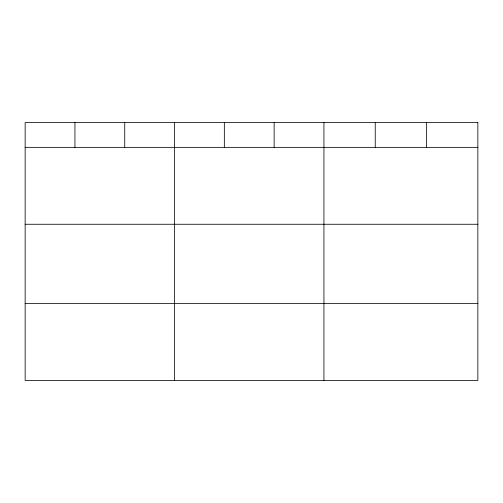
<?xml version="1.0" encoding="UTF-8"?>
<svg xmlns="http://www.w3.org/2000/svg" width="503" height="503" viewBox="0 0 503 503"><rect width="100%" height="100%" fill="white"/><g stroke="black" fill="none" stroke-linecap="round" stroke-linejoin="round"><path stroke-width="0.75" d="M25.15 147.354L477.85 147.354M25.15 224.263L477.85 224.263M25.15 303.498L477.85 303.498M426.544 122.594L426.544 147.354M375.238 122.594L375.238 147.354M323.932 122.594L323.932 380.406M274.135 122.594L274.135 147.354M224.338 122.594L224.338 147.354M174.541 122.594L174.541 380.406M124.744 122.594L124.744 147.354M74.947 122.594L74.947 147.354M477.85 122.594L25.15 122.594L25.15 380.406L477.85 380.406L477.85 122.594"/></g></svg>
